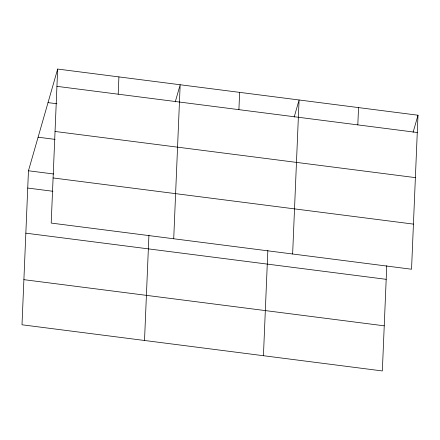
<?xml version="1.0" encoding="UTF-8"?>
<svg xmlns="http://www.w3.org/2000/svg" width="440" height="440" viewBox="0 0 440 440"><rect width="100%" height="100%" fill="white"/><g stroke="black" fill="none" stroke-linecap="round" stroke-linejoin="round"><path stroke-width="0.66" d="M57.657 69.058L51.2 223.075L411.543 269.231L418 115.214L57.657 69.058L28.457 170.77L22 324.786L382.344 370.942L386.76 265.656M118.189 94.188L118.916 76.907M144.518 340.478L148.929 235.191M173.718 238.772L180.174 84.755L175.257 101.866M238.904 109.648L239.63 92.367M263.434 355.707L267.845 250.426M292.633 254.001L299.084 99.984L294.173 117.095M357.819 124.883L358.545 107.602M413.089 132.325L418 115.214M56.931 86.345L417.274 132.501M48.021 102.625L56.865 103.758M55.038 131.467L415.382 177.623M38.093 137.203L55.11 139.387M28.457 170.77L53.642 173.993M53.092 177.953L413.435 224.109M27.731 188.051L52.916 191.279M25.839 233.173L386.183 279.329M23.892 279.664L384.236 325.82"/></g></svg>
